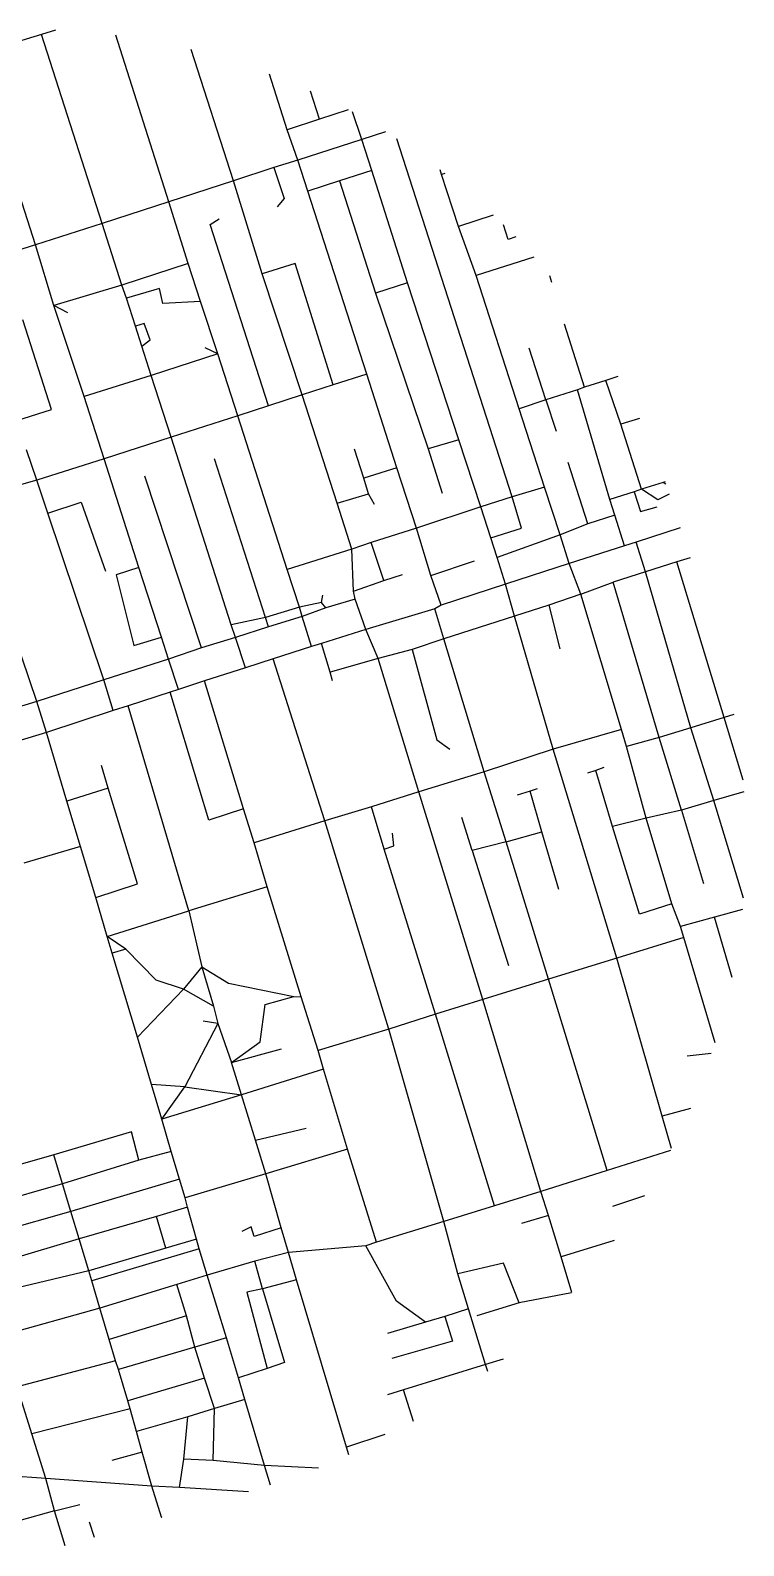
# Model space of a CAD drawing. Header units: metres. Extents: x 624364 to 627196, y 4833920 to 4836328.
# Drawn here: x 626137 to 627196, y 4834078 to 4836328 of the extents above; entities that cross this region are included whole.
import ezdxf

# ---------------------------------------------------------------- set-up
doc = ezdxf.new("R2010")
doc.units = ezdxf.units.M

msp = doc.modelspace()

# ---------------------------------------------------------------- linework, layer by layer
at = {"layer": 'ROADS'}
for points in [[(626174.4, 4836327.7), (626153.7, 4836321.4)], [(626153.7, 4836321.4), (626054.3, 4836291.2)], [(626243.9, 4836040.9), (626153.7, 4836321.4)], [(626342.7, 4836073), (626264.4, 4836320.4)], [(626438.9, 4836104), (626375.9, 4836299.1)], [(626518.4, 4836179.7), (626492.4, 4836262.5)], [(626145, 4836009.1), (626068.3, 4836247.3)], [(626566.6, 4836195.6), (626553.3, 4836237.3)], [(626609.3, 4836209.6), (626566.6, 4836195.6)], [(626566.6, 4836195.6), (626518.4, 4836179.7)], [(626629.4, 4836165.4), (626615.5, 4836206.5)], [(626534.3, 4836134.8), (626518.4, 4836179.7)], [(626629.4, 4836165.4), (626534.3, 4836134.8)], [(626664.5, 4836177), (626629.4, 4836165.4)], [(626644.3, 4836119.5), (626629.4, 4836165.4)], [(626852.8, 4835634.9), (626681.2, 4836166.5)], [(626498.8, 4836123.8), (626438.9, 4836104)], [(626534.3, 4836134.8), (626498.8, 4836123.8)], [(626498.8, 4836123.8), (626513.9, 4836078), (626503.8, 4836065.5)], [(626549.1, 4836088.9), (626534.3, 4836134.8)], [(626644.3, 4836119.5), (626596.5, 4836104.2)], [(626697.5, 4835952.5), (626644.3, 4836119.5)], [(626748, 4836113.7), (626745.9, 4836120.4)], [(626438.9, 4836104), (626342.7, 4836073)], [(626481.6, 4835966), (626438.9, 4836104)], [(626596.5, 4836104.2), (626549.1, 4836088.9)], [(626596.5, 4836104.2), (626650, 4835937.3)], [(626752.6, 4836115.2), (626748, 4836113.7)], [(626772.8, 4836036.4), (626748, 4836113.7)], [(626637, 4835817.3), (626549.1, 4836088.9)], [(626342.7, 4836073), (626243.9, 4836040.9)], [(626371.7, 4835981.5), (626342.7, 4836073)], [(626824.4, 4836053.2), (626772.8, 4836036.4)], [(626243.9, 4836040.9), (626145, 4836009.1)], [(626273.2, 4835949.4), (626243.9, 4836040.9)], [(626490.7, 4835770.2), (626404.5, 4836039.4), (626417.5, 4836047.8)], [(626799.3, 4835963.6), (626772.8, 4836036.4)], [(626858.2, 4836021), (626846.9, 4836017), (626839.7, 4836038.6)], [(626145, 4836009.1), (626041.5, 4835976.5)], [(626172, 4835918.9), (626145, 4836009.1)], [(626884.7, 4835990.7), (626799.3, 4835963.6)], [(626371.7, 4835981.5), (626273.2, 4835949.4)], [(626390.1, 4835925), (626371.7, 4835981.5)], [(626587, 4835801.3), (626530.4, 4835981.3), (626481.6, 4835966)], [(626541, 4835786.4), (626481.6, 4835966)], [(626863.3, 4835765.8), (626799.3, 4835963.6)], [(626911.7, 4835953.3), (626908.6, 4835963)], [(626273.2, 4835949.4), (626172, 4835918.9)], [(626280, 4835930), (626273.2, 4835949.4)], [(626390.1, 4835925), (626333.8, 4835922), (626328.9, 4835944.5), (626280, 4835930)], [(626697.5, 4835952.5), (626650, 4835937.3)], [(626773.6, 4835719.7), (626697.5, 4835952.5)], [(626217.2, 4835783.7), (626172, 4835918.9)], [(626192.9, 4835908.4), (626172, 4835918.9)], [(626293.4, 4835888.5), (626280, 4835930)], [(626415.4, 4835847.2), (626390.1, 4835925)], [(626650, 4835937.3), (626728.1, 4835706.3)], [(626117, 4835748.3), (626168.7, 4835764.4), (626125.9, 4835898)], [(626302.9, 4835858.7), (626315.4, 4835868.3), (626306.1, 4835892.3), (626293.4, 4835888.5)], [(626302.9, 4835858.7), (626293.4, 4835888.5)], [(626960.2, 4835797.8), (626930.2, 4835891.4)], [(626316.5, 4835815.3), (626302.9, 4835858.7)], [(626415.4, 4835847.2), (626396.6, 4835856.2)], [(626902.8, 4835779), (626878.1, 4835855.6)], [(626415.4, 4835847.2), (626316.5, 4835815.3)], [(626445.3, 4835755.4), (626415.4, 4835847.2)], [(626316.5, 4835815.3), (626217.2, 4835783.7)], [(626346.2, 4835723.7), (626316.5, 4835815.3)], [(626637, 4835817.3), (626587, 4835801.3)], [(626681.2, 4835678.1), (626637, 4835817.3)], [(626992, 4835807.7), (626960.2, 4835797.8)], [(627009.8, 4835813.4), (626992, 4835807.7)], [(627014, 4835742.7), (626992, 4835807.7)], [(626246.9, 4835691.4), (626217.2, 4835783.7)], [(626541, 4835786.4), (626490.7, 4835770.2)], [(626587, 4835801.3), (626541, 4835786.4)], [(626593, 4835625.3), (626541, 4835786.4)], [(626949.5, 4835793.7), (626902.8, 4835779)], [(626960.2, 4835797.8), (626949.5, 4835793.7)], [(626997.5, 4835631.2), (626949.5, 4835793.7)], [(626490.7, 4835770.2), (626445.3, 4835755.4)], [(626902.8, 4835779), (626863.3, 4835765.8)], [(626900.7, 4835649.3), (626863.3, 4835765.8)], [(626902.8, 4835779), (626918, 4835732.4)], [(626445.3, 4835755.4), (626346.2, 4835723.7)], [(626518.7, 4835526.9), (626445.3, 4835755.4)], [(627041.7, 4835751.3), (627014, 4835742.7)], [(627044.8, 4835646.4), (627014, 4835742.7)], [(626346.2, 4835723.7), (626246.9, 4835691.4)], [(626435.5, 4835445.1), (626346.2, 4835723.7)], [(626773.6, 4835719.7), (626728.1, 4835706.3)], [(626806.2, 4835620.3), (626773.6, 4835719.7)], [(626147.1, 4835659.6), (626131.4, 4835704.8)], [(626486.4, 4835455.7), (626410.5, 4835691.5)], [(626632.5, 4835662.5), (626618.8, 4835705.6)], [(626728.1, 4835706.3), (626748.9, 4835640.3)], [(626246.9, 4835691.4), (626147.1, 4835659.6)], [(626298.5, 4835530.1), (626246.9, 4835691.4)], [(626681.2, 4835678.1), (626632.5, 4835662.5)], [(626710.5, 4835588.6), (626681.2, 4835678.1)], [(626965, 4835594.9), (626935.7, 4835686.1)], [(626147.1, 4835659.6), (626044.9, 4835631.1)], [(626163.2, 4835610.9), (626147.1, 4835659.6)], [(626391.5, 4835410.9), (626307.2, 4835665.6)], [(626639.2, 4835639.5), (626632.5, 4835662.5)], [(626900.7, 4835649.3), (626852.8, 4835634.9)], [(626923.8, 4835578.3), (626900.7, 4835649.3)], [(627076.7, 4835656.4), (627044.8, 4835646.4)], [(627079.8, 4835657.4), (627076.7, 4835656.4)], [(627081, 4835653.6), (627076.7, 4835656.4)], [(626146.9, 4835331.2), (626044.9, 4835631.1)], [(626163.2, 4835610.9), (626212.5, 4835626.8), (626248.8, 4835524.6)], [(626593, 4835625.3), (626639.2, 4835639.5)], [(626614.6, 4835557.3), (626593, 4835625.3)], [(626648.1, 4835623.7), (626639.2, 4835639.5)], [(626852.8, 4835634.9), (626806.2, 4835620.3)], [(626821.1, 4835574.1), (626866.3, 4835588.6), (626852.8, 4835634.9)], [(627033.7, 4835642.6), (626997.5, 4835631.2)], [(627005.1, 4835607.5), (626997.5, 4835631.2)], [(627044.8, 4835646.4), (627033.7, 4835642.6)], [(627033.7, 4835642.6), (627043.3, 4835613), (627068.2, 4835619.9)], [(627085.8, 4835638.7), (627069.1, 4835630.5), (627044.8, 4835646.4)], [(626246.3, 4835363.2), (626163.2, 4835610.9)], [(626806.2, 4835620.3), (626710.5, 4835588.6)], [(626821.1, 4835574.1), (626806.2, 4835620.3)], [(627005.1, 4835607.5), (626965, 4835594.9)], [(627019.5, 4835562.3), (627005.1, 4835607.5)], [(626710.5, 4835588.6), (626643.3, 4835566.9)], [(626731.7, 4835518.2), (626710.5, 4835588.6)], [(626965, 4835594.9), (626923.8, 4835578.3)], [(627102.2, 4835589.1), (627036.9, 4835567.7)], [(626614.6, 4835557.3), (626518.7, 4835526.9)], [(626643.3, 4835566.9), (626614.6, 4835557.3)], [(626616.9, 4835494.8), (626614.6, 4835557.3)], [(626661.9, 4835510.7), (626643.3, 4835566.9)], [(626830.5, 4835544.8), (626821.1, 4835574.1)], [(626923.8, 4835578.3), (626830.5, 4835544.8)], [(626937.4, 4835535.9), (626923.8, 4835578.3)], [(627019.5, 4835562.3), (626937.4, 4835535.9)], [(627036.9, 4835567.7), (627019.5, 4835562.3)], [(627050.8, 4835523.6), (627036.9, 4835567.7)], [(626731.7, 4835518.2), (626797, 4835539.9)], [(626842.7, 4835505.5), (626830.5, 4835544.8)], [(626937.4, 4835535.9), (626842.7, 4835505.5)], [(626954.8, 4835490.6), (626937.4, 4835535.9)], [(627097, 4835538.5), (627050.8, 4835523.6)], [(627117, 4835544.4), (627097, 4835538.5)], [(627167.3, 4835307.1), (627097, 4835538.5)], [(626298.5, 4835530.1), (626264.7, 4835519.2), (626290.9, 4835414), (626331.8, 4835426.6)], [(626331.8, 4835426.6), (626298.5, 4835530.1)], [(626537, 4835470.9), (626518.7, 4835526.9)], [(626661.9, 4835510.7), (626689.8, 4835519.6)], [(626747.4, 4835474), (626731.7, 4835518.2)], [(627050.8, 4835523.6), (627002.6, 4835508.2)], [(627118.1, 4835291.8), (627050.8, 4835523.6)], [(626569.5, 4835477.8), (626571.6, 4835489)], [(626616.9, 4835494.8), (626661.9, 4835510.7)], [(626619.7, 4835483.2), (626616.9, 4835494.8)], [(626842.7, 4835505.5), (626747.4, 4835474)], [(626856.2, 4835457.6), (626842.7, 4835505.5)], [(626954.8, 4835490.6), (626907.2, 4835474.2)], [(626954.8, 4835490.6), (627002.6, 4835508.2)], [(627014.9, 4835289.5), (626954.8, 4835490.6)], [(627071.2, 4835277.4), (627002.6, 4835508.2)], [(626537, 4835470.9), (626486.4, 4835455.7)], [(626569.5, 4835477.8), (626537, 4835470.9)], [(626541.1, 4835457.5), (626537, 4835470.9)], [(626576.2, 4835470), (626541.1, 4835457.5)], [(626576.2, 4835470), (626569.5, 4835477.8)], [(626619.7, 4835483.2), (626576.2, 4835470)], [(626635.3, 4835437.8), (626619.7, 4835483.2)], [(626737.9, 4835468.6), (626635.3, 4835437.8)], [(626747.4, 4835474), (626737.9, 4835468.6)], [(626751.2, 4835424.1), (626737.9, 4835468.6)], [(626907.2, 4835474.2), (626856.2, 4835457.6)], [(626907.2, 4835474.2), (626923.7, 4835409)], [(626486.4, 4835455.7), (626435.5, 4835445.1)], [(626441.9, 4835426.2), (626435.5, 4835445.1)], [(626491.1, 4835442.1), (626486.4, 4835455.7)], [(626541.1, 4835457.5), (626491.1, 4835442.1)], [(626554.8, 4835412.8), (626541.1, 4835457.5)], [(626856.2, 4835457.6), (626751.2, 4835424.1)], [(626913.6, 4835260.4), (626856.2, 4835457.6)], [(626342.2, 4835394.1), (626331.8, 4835426.6)], [(626441.9, 4835426.2), (626391.5, 4835410.9)], [(626491.1, 4835442.1), (626441.9, 4835426.2)], [(626456.5, 4835381), (626441.9, 4835426.2)], [(626635.3, 4835437.8), (626569.5, 4835417.3)], [(626653.5, 4835394.8), (626635.3, 4835437.8)], [(626751.2, 4835424.1), (626704, 4835408.4)], [(626811.3, 4835226.5), (626751.2, 4835424.1)], [(626391.5, 4835410.9), (626342.2, 4835394.1)], [(626554.8, 4835412.8), (626497.8, 4835394.6)], [(626569.5, 4835417.3), (626554.8, 4835412.8)], [(626582.6, 4835374.4), (626569.5, 4835417.3)], [(626704, 4835408.4), (626653.5, 4835394.8)], [(626704, 4835408.4), (626740.8, 4835274.1), (626760.1, 4835260.5)], [(626342.2, 4835394.1), (626246.3, 4835363.2)], [(626357.1, 4835348.8), (626342.2, 4835394.1)], [(626456.5, 4835381), (626395.9, 4835361.5)], [(626497.8, 4835394.6), (626456.5, 4835381)], [(626574.3, 4835153.6), (626497.8, 4835394.6)], [(626653.5, 4835394.8), (626582.6, 4835374.4)], [(626714.2, 4835196.7), (626653.5, 4835394.8)], [(626246.3, 4835363.2), (626146.9, 4835331.2)], [(626260.4, 4835317.8), (626246.3, 4835363.2)], [(626395.9, 4835361.5), (626357.1, 4835348.8)], [(626454, 4835171.6), (626395.9, 4835361.5)], [(626586, 4835361.8), (626582.6, 4835374.4)], [(626345.1, 4835344.8), (626282.4, 4835324.7)], [(626357.1, 4835348.8), (626345.1, 4835344.8)], [(626454, 4835171.6), (626402.1, 4835155), (626345.1, 4835344.8)], [(626146.9, 4835331.2), (626057.3, 4835303.8)], [(626161.4, 4835284.9), (626146.9, 4835331.2)], [(626260.4, 4835317.8), (626161.4, 4835284.9)], [(626282.4, 4835324.7), (626260.4, 4835317.8)], [(626372.8, 4835020.4), (626282.4, 4835324.7)], [(627181.8, 4835311.5), (627167.3, 4835307.1)], [(627014.9, 4835289.5), (626913.6, 4835260.4)], [(627022.5, 4835264.1), (627014.9, 4835289.5)], [(627118.1, 4835291.8), (627071.2, 4835277.4)], [(627167.3, 4835307.1), (627118.1, 4835291.8)], [(627152.2, 4835184.1), (627118.1, 4835291.8)], [(627195.6, 4835214.1), (627167.3, 4835307.1)], [(626161.4, 4835284.9), (626072.6, 4835258.2)], [(626191.4, 4835183.1), (626161.4, 4835284.9)], [(627071.2, 4835277.4), (627022.5, 4835264.1)], [(627051.6, 4835157.8), (627022.5, 4835264.1)], [(627104.1, 4835169.7), (627071.2, 4835277.4)], [(626913.6, 4835260.4), (626811.3, 4835226.5)], [(627007.9, 4834949.9), (626913.6, 4835260.4)], [(626252.7, 4835202.3), (626242.7, 4835235.9)], [(626811.3, 4835226.5), (626714.2, 4835196.7)], [(626843.8, 4835122.6), (626811.3, 4835226.5)], [(626977, 4835228.5), (626964.7, 4835224.8)], [(626989, 4835233), (626977, 4835228.5)], [(627001.6, 4835145.2), (626977, 4835228.5)], [(626252.7, 4835202.3), (626191.4, 4835183.1)], [(626234.3, 4835040.1), (626296.4, 4835060.5), (626252.7, 4835202.3)], [(626714.2, 4835196.7), (626644, 4835174.6)], [(626808.9, 4834888.5), (626714.2, 4835196.7)], [(626879.2, 4835197.7), (626860.3, 4835192)], [(626889.9, 4835201.3), (626879.2, 4835197.7)], [(626896.7, 4835137.3), (626879.2, 4835197.7)], [(627196.5, 4835196.9), (627152.2, 4835184.1)], [(626211.5, 4835115.6), (626191.4, 4835183.1)], [(626644, 4835174.6), (626574.3, 4835153.6)], [(626662.8, 4835111.9), (626644, 4835174.6)], [(627152.2, 4835184.1), (627104.1, 4835169.7)], [(627196, 4835039), (627152.2, 4835184.1)], [(626469.4, 4835121.1), (626454, 4835171.6)], [(626574.3, 4835153.6), (626469.4, 4835121.1)], [(626669.5, 4834844.7), (626574.3, 4835153.6)], [(626793.2, 4835109.8), (626778.1, 4835158.7)], [(627051.6, 4835157.8), (627001.6, 4835145.2)], [(627104.1, 4835169.7), (627051.6, 4835157.8)], [(627089.9, 4835030.6), (627051.6, 4835157.8)], [(627104.1, 4835169.7), (627136.8, 4835060.9)], [(626662.8, 4835111.9), (626677.1, 4835116.6), (626674.8, 4835135.4)], [(626843.8, 4835122.6), (626896.7, 4835137.3)], [(626922.2, 4835052.1), (626896.7, 4835137.3)], [(627089.9, 4835030.6), (627042, 4835015.4), (627001.6, 4835145.2)], [(626211.5, 4835115.6), (626127.8, 4835090.9)], [(626234.3, 4835040.1), (626211.5, 4835115.6)], [(626489.1, 4835055.9), (626469.4, 4835121.1)], [(626739, 4834866.8), (626662.8, 4835111.9)], [(626843.8, 4835122.6), (626793.2, 4835109.8)], [(626793.2, 4835109.8), (626847.4, 4834938.9)], [(626906.4, 4834918.7), (626843.8, 4835122.6)], [(626251.5, 4834981.9), (626234.3, 4835040.1)], [(626489.1, 4835055.9), (626372.8, 4835020.4)], [(626539.5, 4834892.7), (626489.1, 4835055.9)], [(626251.5, 4834981.9), (626372.8, 4835020.4)], [(626372.8, 4835020.4), (626391.9, 4834937)], [(627102.8, 4834997), (627089.9, 4835030.6)], [(627194.9, 4835022.1), (627153.3, 4835010.6)], [(627153.3, 4835010.6), (627102.8, 4834997)], [(627107.4, 4834980.8), (627102.8, 4834997)], [(627179.2, 4834921.1), (627153.3, 4835010.6)], [(626258.9, 4834957.2), (626251.5, 4834981.9)], [(626279.1, 4834963.1), (626251.5, 4834981.9)], [(627107.4, 4834980.8), (627007.9, 4834949.9)], [(627154.1, 4834824.4), (627107.4, 4834980.8)], [(626279.1, 4834963.1), (626258.9, 4834957.2)], [(626296.2, 4834832.4), (626258.9, 4834957.2)], [(626364.9, 4834904), (626324.3, 4834917.5), (626279.1, 4834963.1)], [(627007.9, 4834949.9), (626906.4, 4834918.7)], [(627075.2, 4834715.3), (627007.9, 4834949.9)], [(626391.9, 4834937), (626364.9, 4834904)], [(626391.9, 4834937), (626409.1, 4834878.6)], [(626391.9, 4834937), (626431.6, 4834912.8), (626528.6, 4834893.2)], [(626296.2, 4834832.4), (626364.9, 4834904)], [(626409.1, 4834878.6), (626364.9, 4834904)], [(626906.4, 4834918.7), (626808.9, 4834888.5)], [(626993.7, 4834634.6), (626906.4, 4834918.7)], [(626435.9, 4834794.9), (626478.7, 4834825.8), (626486.1, 4834881.1), (626528.6, 4834893.2)], [(626528.6, 4834893.2), (626539.5, 4834892.7)], [(626564.5, 4834812.9), (626539.5, 4834892.7)], [(626808.9, 4834888.5), (626739, 4834866.8)], [(626895.3, 4834603.6), (626808.9, 4834888.5)], [(626409.1, 4834878.6), (626415.7, 4834852.8)], [(626739, 4834866.8), (626669.5, 4834844.7)], [(626826.4, 4834582.3), (626739, 4834866.8)], [(626415.7, 4834852.8), (626366.5, 4834759.1)], [(626415.7, 4834852.8), (626394, 4834856.3)], [(626415.7, 4834852.8), (626435.9, 4834794.9)], [(626669.5, 4834844.7), (626564.5, 4834812.9)], [(626751.2, 4834559.1), (626669.5, 4834844.7)], [(626317.1, 4834762.5), (626296.2, 4834832.4)], [(626435.9, 4834794.9), (626510, 4834815.1)], [(626450.9, 4834747), (626435.9, 4834794.9)], [(626572.4, 4834785.2), (626564.5, 4834812.9)], [(627148.3, 4834808.4), (627112.7, 4834804.4)], [(626572.4, 4834785.2), (626450.9, 4834747)], [(626608.1, 4834666.5), (626572.4, 4834785.2)], [(626332.3, 4834711), (626317.1, 4834762.5)], [(626366.5, 4834759.1), (626317.1, 4834762.5)], [(626332.3, 4834711), (626366.5, 4834759.1)], [(626450.9, 4834747), (626332.3, 4834711)], [(626366.5, 4834759.1), (626450.9, 4834747)], [(626471.7, 4834679.5), (626450.9, 4834747)], [(627117.6, 4834726.7), (627075.2, 4834715.3)], [(626346.4, 4834662.7), (626332.3, 4834711)], [(627089.4, 4834667.4), (627075.2, 4834715.3)], [(626298.4, 4834650.1), (626287.6, 4834691.8), (626172.3, 4834658.1)], [(626471.7, 4834679.5), (626546.6, 4834697.4)], [(626486.8, 4834629.6), (626471.7, 4834679.5)], [(626172.3, 4834658.1), (626068, 4834628.3)], [(626185, 4834614.9), (626172.3, 4834658.1)], [(626346.4, 4834662.7), (626298.4, 4834650.1)], [(626358.5, 4834621.7), (626346.4, 4834662.7)], [(626608.1, 4834666.5), (626486.8, 4834629.6)], [(626651.4, 4834528), (626608.1, 4834666.5)], [(627087.9, 4834664.2), (626993.7, 4834634.6)], [(626298.4, 4834650.1), (626185, 4834614.9)], [(626993.7, 4834634.6), (626895.3, 4834603.6)], [(626185, 4834614.9), (626080.9, 4834585.2)], [(626197.2, 4834573.6), (626185, 4834614.9)], [(626358.5, 4834621.7), (626197.2, 4834573.6)], [(626366.9, 4834594.2), (626358.5, 4834621.7)], [(626486.8, 4834629.6), (626366.9, 4834594.2)], [(626509.5, 4834549.7), (626486.8, 4834629.6)], [(626370.7, 4834580.1), (626366.9, 4834594.2)], [(626895.3, 4834603.6), (626826.4, 4834582.3)], [(626906.7, 4834567.8), (626895.3, 4834603.6)], [(627049.1, 4834596.9), (627001.9, 4834581.1)], [(626197.2, 4834573.6), (626093, 4834544)], [(626209.9, 4834533), (626197.2, 4834573.6)], [(626370.7, 4834580.1), (626324.8, 4834566.1)], [(626383.8, 4834532.9), (626370.7, 4834580.1)], [(626826.4, 4834582.3), (626751.2, 4834559.1)], [(626906.7, 4834567.8), (626866.7, 4834555.9)], [(626925.4, 4834506.2), (626906.7, 4834567.8)], [(626324.8, 4834566.1), (626209.9, 4834533)], [(626338.3, 4834519.4), (626324.8, 4834566.1)], [(626509.5, 4834549.7), (626469.5, 4834536.8), (626465.3, 4834551), (626451.1, 4834544.1)], [(626520.7, 4834512.8), (626509.5, 4834549.7)], [(626751.2, 4834559.1), (626651.4, 4834528)], [(626772.1, 4834481.1), (626751.2, 4834559.1)], [(626209.9, 4834533), (626105.5, 4834502)], [(626224.1, 4834485.6), (626209.9, 4834533)], [(626383.8, 4834532.9), (626338.3, 4834519.4)], [(626388.1, 4834518.3), (626383.8, 4834532.9)], [(626635.6, 4834522.7), (626520.7, 4834512.8)], [(626651.4, 4834528), (626635.6, 4834522.7)], [(626724.2, 4834409.4), (626681, 4834440.7), (626635.6, 4834522.7)], [(627004.2, 4834530.6), (626925.4, 4834506.2)], [(626224.1, 4834485.6), (626118.3, 4834460.4), (626105.5, 4834502)], [(626338.3, 4834519.4), (626224.1, 4834485.6)], [(626388.1, 4834518.3), (626228.5, 4834470.7)], [(626399.7, 4834479.3), (626388.1, 4834518.3)], [(626470.4, 4834500), (626399.7, 4834479.3)], [(626520.7, 4834512.8), (626470.4, 4834500)], [(626482.2, 4834458.8), (626470.4, 4834500)], [(626532.6, 4834472.4), (626520.7, 4834512.8)], [(626941.4, 4834453.7), (626925.4, 4834506.2)], [(626228.5, 4834470.7), (626224.1, 4834485.6)], [(626399.7, 4834479.3), (626355, 4834465.5)], [(626428.4, 4834386.2), (626399.7, 4834479.3)], [(626863.2, 4834438.3), (626839.9, 4834496.8), (626772.1, 4834481.1)], [(626787.8, 4834429.3), (626772.1, 4834481.1)], [(626240.4, 4834430.2), (626228.5, 4834470.7)], [(626355, 4834465.5), (626240.4, 4834430.2)], [(626369.3, 4834418.7), (626355, 4834465.5)], [(626482.2, 4834458.8), (626458.9, 4834454), (626488.8, 4834340.5)], [(626532.6, 4834472.4), (626482.2, 4834458.8)], [(626482.2, 4834458.8), (626514.6, 4834349.4), (626488.8, 4834340.5)], [(626606.7, 4834223.9), (626532.6, 4834472.4)], [(626863.2, 4834438.3), (626800.2, 4834418.8)], [(626940.8, 4834453), (626863.2, 4834438.3)], [(626240.4, 4834430.2), (626095.2, 4834389.6)], [(626254.2, 4834383.9), (626240.4, 4834430.2)], [(626369.3, 4834418.7), (626254.2, 4834383.9)], [(626381.5, 4834372.5), (626369.3, 4834418.7)], [(626724.2, 4834409.4), (626667.5, 4834392.8)], [(626752.9, 4834417.8), (626764, 4834381.3), (626674, 4834355.3)], [(626752.9, 4834417.8), (626724.2, 4834409.4)], [(626787.8, 4834429.3), (626752.9, 4834417.8)], [(626813.3, 4834346.6), (626787.8, 4834429.3)], [(626263.5, 4834351.9), (626254.2, 4834383.9)], [(626381.5, 4834372.5), (626268.1, 4834338.9)], [(626428.4, 4834386.2), (626381.5, 4834372.5)], [(626396, 4834326.4), (626381.5, 4834372.5)], [(626446.1, 4834326.7), (626428.4, 4834386.2)], [(626263.5, 4834351.9), (626117.9, 4834313.5)], [(626268.1, 4834338.9), (626263.5, 4834351.9)], [(626813.3, 4834346.6), (626691.4, 4834309.1)], [(626839.3, 4834354.7), (626813.3, 4834346.6)], [(626816.4, 4834336.4), (626813.3, 4834346.6)], [(626282.1, 4834292.6), (626268.1, 4834338.9)], [(626396, 4834326.4), (626282.1, 4834292.6)], [(626410.7, 4834281.3), (626396, 4834326.4)], [(626488.8, 4834340.5), (626446.1, 4834326.7)], [(626455.6, 4834294.7), (626446.1, 4834326.7)], [(626139.3, 4834243.4), (626117.9, 4834313.5)], [(626691.4, 4834309.1), (626667.8, 4834301.6)], [(626706.4, 4834262.1), (626691.4, 4834309.1)], [(626285.3, 4834280.7), (626139.3, 4834243.4)], [(626285.3, 4834280.7), (626282.1, 4834292.6)], [(626294.9, 4834246.9), (626285.3, 4834280.7)], [(626410.7, 4834281.3), (626371.1, 4834269.1)], [(626408.6, 4834204.1), (626410.7, 4834281.3)], [(626455.6, 4834294.7), (626410.7, 4834281.3)], [(626484.7, 4834196.6), (626455.6, 4834294.7)], [(626371.1, 4834269.1), (626294.9, 4834246.9)], [(626365, 4834206.2), (626371.1, 4834269.1)], [(626160.1, 4834177.1), (626139.3, 4834243.4)], [(626303.4, 4834216.6), (626294.9, 4834246.9)], [(626663.7, 4834242.8), (626606.7, 4834223.9)], [(626303.4, 4834216.6), (626258.4, 4834204.2)], [(626317.6, 4834166), (626303.4, 4834216.6)], [(626610.2, 4834212.3), (626606.7, 4834223.9)], [(626160.1, 4834177.1), (626047.8, 4834185.3)], [(626358.7, 4834163.9), (626365, 4834206.2)], [(626408.6, 4834204.1), (626365, 4834206.2)], [(626484.7, 4834196.6), (626408.6, 4834204.1)], [(626564.9, 4834192.6), (626484.7, 4834196.6)], [(626493.6, 4834167.6), (626484.7, 4834196.6)], [(626317.6, 4834166), (626160.1, 4834177.1)], [(626173.2, 4834129.2), (626160.1, 4834177.1)], [(626332.2, 4834119.7), (626317.6, 4834166)], [(626358.7, 4834163.9), (626317.6, 4834166)], [(626461, 4834157.4), (626358.7, 4834163.9)], [(626173.2, 4834129.2), (626120.1, 4834114.3)], [(626173.2, 4834129.2), (626210.5, 4834138.6)], [(626189.2, 4834077.5), (626173.2, 4834129.2)], [(626332.9, 4834119.6), (626332.2, 4834119.7)], [(626332.3, 4834119.4), (626332.2, 4834119.7)], [(626232.3, 4834089.9), (626225.2, 4834112.3)]]:
    msp.add_lwpolyline(points, dxfattribs=at)

doc.saveas('drawing.dxf')
